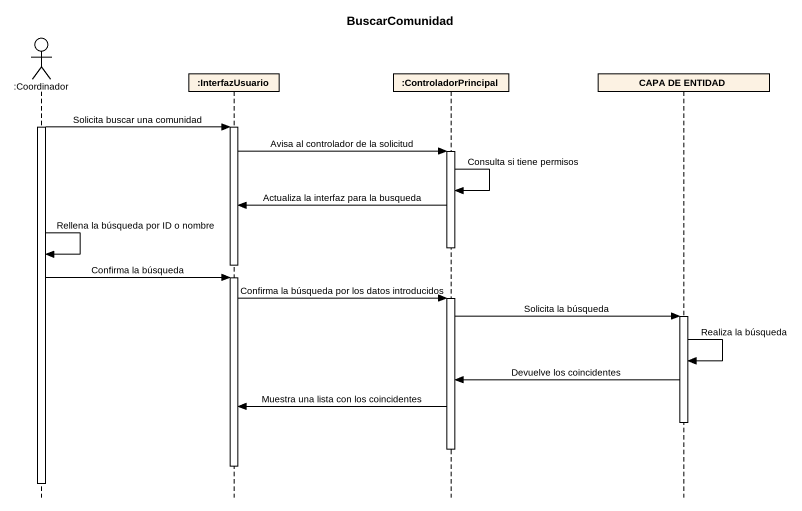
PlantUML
@startuml
title BuscarComunidad
hide footbox
actor ":Coordinador" as Coordinador
participant ":InterfazUsuario" as InterfazUsuario
participant ":ControladorPrincipal" as ControladorPrincipal
participant "CAPA DE ENTIDAD" as CAPA_DE_ENTIDAD

activate Coordinador
Coordinador -> InterfazUsuario : Solicita buscar una comunidad
activate InterfazUsuario
InterfazUsuario -> ControladorPrincipal : Avisa al controlador de la solicitud
activate ControladorPrincipal
ControladorPrincipal -> ControladorPrincipal : Consulta si tiene permisos
ControladorPrincipal -> InterfazUsuario : Actualiza la interfaz para la busqueda
deactivate ControladorPrincipal
Coordinador -> Coordinador : Rellena la búsqueda por ID o nombre
deactivate InterfazUsuario
Coordinador -> InterfazUsuario : Confirma la búsqueda
activate InterfazUsuario
InterfazUsuario -> ControladorPrincipal : Confirma la búsqueda por los datos introducidos
activate ControladorPrincipal
ControladorPrincipal -> CAPA_DE_ENTIDAD : Solicita la búsqueda
activate CAPA_DE_ENTIDAD
CAPA_DE_ENTIDAD -> CAPA_DE_ENTIDAD : Realiza la búsqueda
CAPA_DE_ENTIDAD -> ControladorPrincipal : Devuelve los coincidentes
ControladorPrincipal -> InterfazUsuario : Muestra una lista con los coincidentes
deactivate CAPA_DE_ENTIDAD
deactivate ControladorPrincipal
deactivate InterfazUsuario
deactivate Coordinador
@enduml
